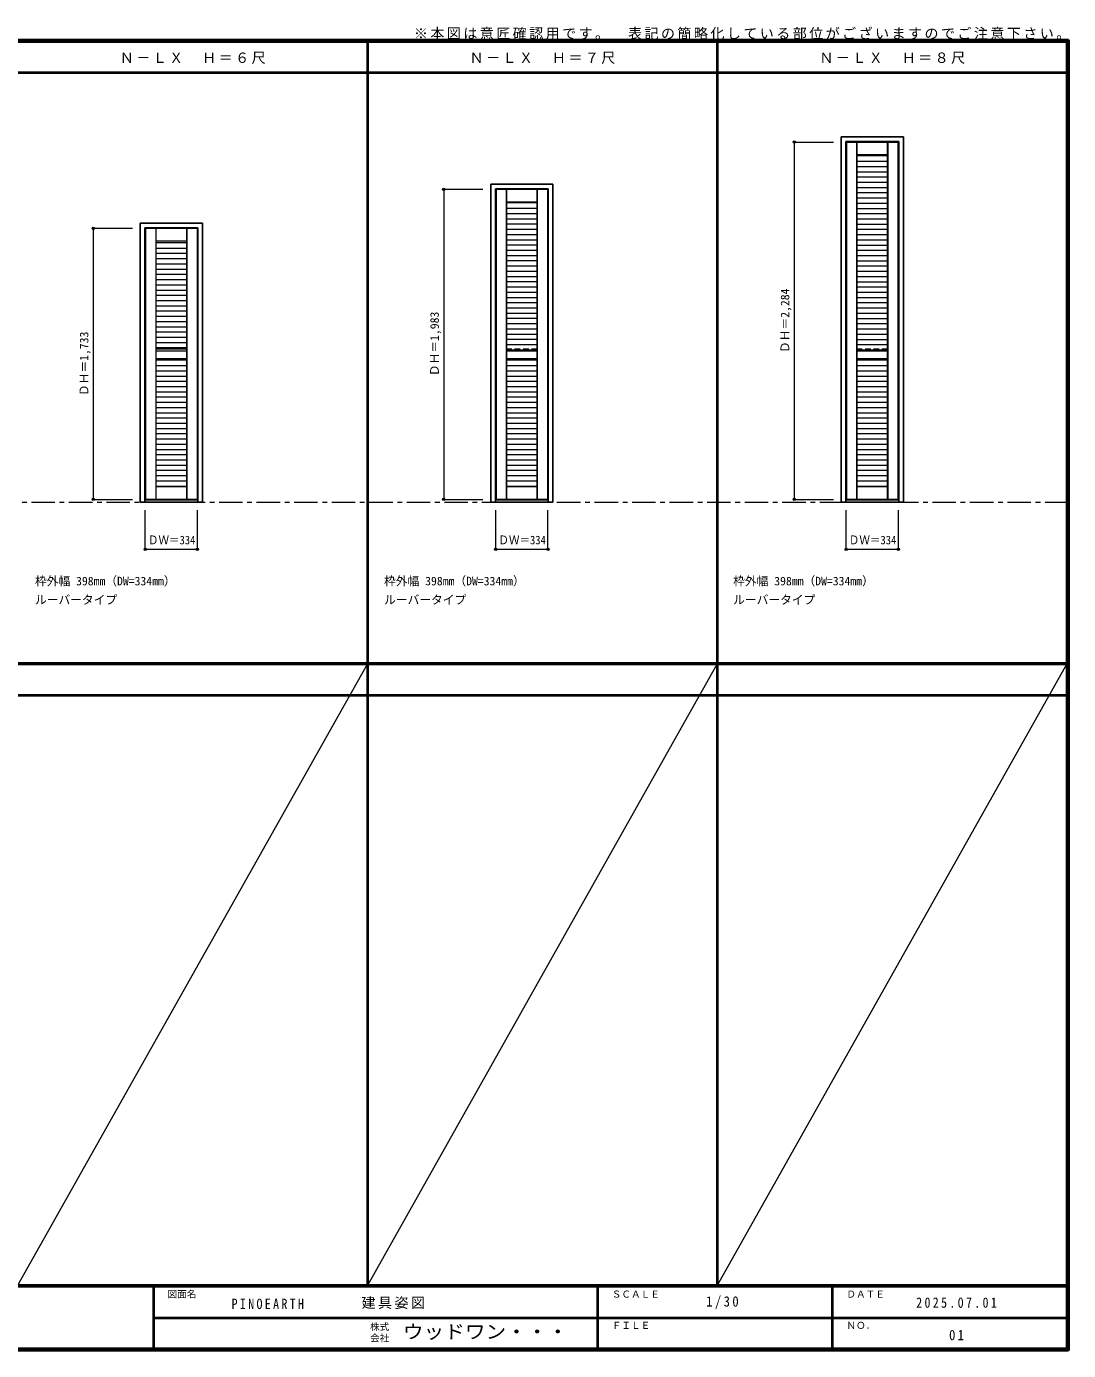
# Model space of a CAD drawing. Units: millimetres, scale not verified. Extents: x -6000 to 5700, y -4205 to 4260.
# Drawn here: x -961 to 5700, y -4205 to 4260 of the extents above; entities that cross this region are included whole.
import ezdxf
from ezdxf.enums import TextEntityAlignment as Align

# ---------------------------------------------------------------- set-up
doc = ezdxf.new("R2010")
doc.units = ezdxf.units.MM
doc.header["$LTSCALE"] = 30
doc.header["$PDMODE"] = 32
doc.header["$PDSIZE"] = 15
doc.linetypes.add('CHAIN1', pattern=[8, 5, -1, 1, -1])
doc.linetypes.add('DASHED1', pattern=[1.8, 1.2, -0.6])
for name, color, linetype, lineweight in [('0-1_通り芯', 7, 'CHAIN1', 18), ('0-2_扉', 3, 'Continuous', 25), ('0-3_仕上げ', 7, 'Continuous', 18), ('0-4_枠', 3, 'Continuous', 25), ('0-B_寸法', 7, 'Continuous', 9), ('F-1_枠', 6, 'Continuous', 40), ('F-A_文字', 7, 'Continuous', 18)]:
    doc.layers.add(name, color=color, linetype=linetype, lineweight=lineweight)
doc.layers.add('0-A_文字', color=7, linetype='Continuous')
doc.styles.add('ＭＳ ゴシック', font='')
doc.styles.get('ＭＳ ゴシック').set_extended_font_data('MS Gothic')

msp = doc.modelspace()

# ---------------------------------------------------------------- linework, layer by layer
at = {"layer": '0-1_通り芯'}
msp.add_line((-5490, 1218), (5700, 1218), dxfattribs=at)
at = {"layer": '0-2_扉'}
for p, q in [((4278.6, 3521), (4278.6, 1237)), ((4612.6, 3521), (4278.6, 3521)), ((4612.6, 3521), (4612.6, 1237)), ((2372.2, 3220), (2038.2, 3220)), ((2038.2, 3220), (2038.2, 1237)), ((2372.2, 3220), (2372.2, 1237)), ((131.8, 2970), (-202.2, 2970)), ((-202.2, 2970), (-202.2, 1237)), ((131.8, 2970), (131.8, 1237)), ((-202.2, 1237), (131.8, 1237)), ((2038.2, 1237), (2372.2, 1237)), ((4278.6, 1237), (4612.6, 1237))]:
    msp.add_line(p, q, dxfattribs=at)
at = {"layer": '0-3_仕上げ'}
for p, q in [((4281.6, 3521), (4281.6, 1237)), ((4346.6, 3521), (4346.6, 1237)), ((4347.6, 1237), (4347.6, 3521)), ((4543.6, 1237), (4543.6, 3521)), ((4544.6, 3521), (4544.6, 1237)), ((4609.6, 3521), (4609.6, 1237)), ((4347.6, 3441), (4543.6, 3441)), ((4543.6, 3438), (4347.6, 3438)), ((4347.6, 3435.04), (4543.6, 3435.04)), ((4347.6, 3398.97), (4543.6, 3398.97)), ((4347.6, 3365.47), (4543.6, 3365.47)), ((4347.6, 3331.97), (4543.6, 3331.97)), ((2041.2, 3220), (2041.2, 1237)), ((2106.2, 3220), (2106.2, 1237)), ((2107.2, 1237), (2107.2, 3220)), ((2303.2, 1237), (2303.2, 3220)), ((2304.2, 3220), (2304.2, 1237)), ((2369.2, 3220), (2369.2, 1237)), ((4347.6, 3298.47), (4543.6, 3298.47)), ((4347.6, 3264.97), (4543.6, 3264.97)), ((4347.6, 3231.47), (4543.6, 3231.47)), ((2107.2, 3140), (2303.2, 3140)), ((2303.2, 3137), (2107.2, 3137)), ((2107.2, 3134.04), (2303.2, 3134.04)), ((4347.6, 3197.97), (4543.6, 3197.97)), ((4347.6, 3164.47), (4543.6, 3164.47)), ((2107.2, 3097.97), (2303.2, 3097.97)), ((2107.2, 3064.47), (2303.2, 3064.47)), ((4347.6, 3130.97), (4543.6, 3130.97)), ((4347.6, 3097.47), (4543.6, 3097.47)), ((4347.6, 3063.97), (4543.6, 3063.97)), ((-199.2, 1237), (-199.2, 2970)), ((-134.2, 2970), (-134.2, 1237)), ((-133.2, 1237), (-133.2, 2970)), ((62.8, 1237), (62.8, 2970)), ((63.8, 2970), (63.8, 1237)), ((128.8, 2970), (128.8, 1237)), ((2107.2, 3030.97), (2303.2, 3030.97)), ((2107.2, 2997.47), (2303.2, 2997.47)), ((2107.2, 2963.97), (2303.2, 2963.97)), ((4347.6, 3030.47), (4543.6, 3030.47)), ((4347.6, 2996.97), (4543.6, 2996.97)), ((4347.6, 2963.47), (4543.6, 2963.47)), ((-133.2, 2890), (62.8, 2890)), ((62.8, 2887), (-133.2, 2887)), ((-133.2, 2879.45), (62.8, 2879.45)), ((2107.2, 2930.47), (2303.2, 2930.47)), ((2107.2, 2896.97), (2303.2, 2896.97)), ((4347.6, 2929.97), (4543.6, 2929.97)), ((4347.6, 2896.47), (4543.6, 2896.47)), ((-133.2, 2843.38), (62.8, 2843.38)), ((-133.2, 2809.88), (62.8, 2809.88)), ((2107.2, 2863.47), (2303.2, 2863.47)), ((2107.2, 2829.97), (2303.2, 2829.97)), ((2107.2, 2796.47), (2303.2, 2796.47)), ((4347.6, 2862.97), (4543.6, 2862.97)), ((4347.6, 2829.47), (4543.6, 2829.47)), ((4347.6, 2795.97), (4543.6, 2795.97)), ((-133.2, 2776.38), (62.8, 2776.38)), ((-133.2, 2742.88), (62.8, 2742.88)), ((-133.2, 2709.38), (62.8, 2709.38)), ((2107.2, 2762.97), (2303.2, 2762.97)), ((2107.2, 2729.47), (2303.2, 2729.47)), ((4347.6, 2762.47), (4543.6, 2762.47)), ((4347.6, 2728.97), (4543.6, 2728.97)), ((-133.2, 2675.88), (62.8, 2675.88)), ((-133.2, 2642.38), (62.8, 2642.38)), ((2107.2, 2695.97), (2303.2, 2695.97)), ((2107.2, 2662.47), (2303.2, 2662.47)), ((2107.2, 2628.97), (2303.2, 2628.97)), ((4347.6, 2695.47), (4543.6, 2695.47)), ((4347.6, 2661.97), (4543.6, 2661.97)), ((4347.6, 2628.47), (4543.6, 2628.47)), ((-133.2, 2608.88), (62.8, 2608.88)), ((-133.2, 2575.38), (62.8, 2575.38)), ((-133.2, 2541.88), (62.8, 2541.88)), ((2107.2, 2595.47), (2303.2, 2595.47)), ((2107.2, 2561.97), (2303.2, 2561.97)), ((4347.6, 2594.97), (4543.6, 2594.97)), ((4347.6, 2561.47), (4543.6, 2561.47)), ((-133.2, 2508.38), (62.8, 2508.38)), ((-133.2, 2474.88), (62.8, 2474.88)), ((2107.2, 2528.47), (2303.2, 2528.47)), ((2107.2, 2494.97), (2303.2, 2494.97)), ((2107.2, 2461.47), (2303.2, 2461.47)), ((4347.6, 2527.97), (4543.6, 2527.97)), ((4347.6, 2494.47), (4543.6, 2494.47)), ((4347.6, 2460.97), (4543.6, 2460.97)), ((-133.2, 2441.38), (62.8, 2441.38)), ((-133.2, 2407.88), (62.8, 2407.88)), ((-133.2, 2374.38), (62.8, 2374.38)), ((2107.2, 2427.97), (2303.2, 2427.97)), ((2107.2, 2394.47), (2303.2, 2394.47)), ((4347.6, 2427.47), (4543.6, 2427.47)), ((4347.6, 2393.97), (4543.6, 2393.97)), ((-133.2, 2340.88), (62.8, 2340.88)), ((-133.2, 2307.38), (62.8, 2307.38)), ((2107.2, 2360.97), (2303.2, 2360.97)), ((2107.2, 2327.47), (2303.2, 2327.47)), ((2107.2, 2293.97), (2303.2, 2293.97)), ((4347.6, 2360.47), (4543.6, 2360.47)), ((4347.6, 2326.97), (4543.6, 2326.97)), ((4347.6, 2293.47), (4543.6, 2293.47)), ((-133.2, 2273.88), (62.8, 2273.88)), ((-133.2, 2240.38), (62.8, 2240.38)), ((-133.2, 2206.88), (62.8, 2206.88)), ((2107.2, 2260.47), (2303.2, 2260.47)), ((2107.2, 2226.97), (2303.2, 2226.97)), ((4347.6, 2259.97), (4543.6, 2259.97)), ((4347.6, 2226.47), (4543.6, 2226.47)), ((62.8, 2197), (-133.2, 2197)), ((-133.2, 2187), (62.8, 2187)), ((-133.2, 2137.59), (62.8, 2137.59)), ((-133.2, 2128.54), (62.8, 2128.54)), ((2107.2, 2193.47), (2303.2, 2193.47)), ((2107.2, 2187), (2303.2, 2187)), ((2107.2, 2137.59), (2303.2, 2137.59)), ((2107.2, 2128.54), (2303.2, 2128.54)), ((4347.6, 2192.97), (4543.6, 2192.97)), ((4347.6, 2187), (4543.6, 2187)), ((4347.6, 2137.59), (4543.6, 2137.59)), ((4347.6, 2128.54), (4543.6, 2128.54)), ((-133.2, 2092.47), (62.8, 2092.47)), ((-133.2, 2058.97), (62.8, 2058.97)), ((2107.2, 2092.47), (2303.2, 2092.47)), ((2107.2, 2058.97), (2303.2, 2058.97)), ((4347.6, 2092.47), (4543.6, 2092.47)), ((4347.6, 2058.97), (4543.6, 2058.97)), ((-133.2, 2025.47), (62.8, 2025.47)), ((-133.2, 1991.97), (62.8, 1991.97)), ((-133.2, 1958.47), (62.8, 1958.47)), ((2107.2, 2025.47), (2303.2, 2025.47)), ((2107.2, 1991.97), (2303.2, 1991.97)), ((2107.2, 1958.47), (2303.2, 1958.47)), ((4347.6, 2025.47), (4543.6, 2025.47)), ((4347.6, 1991.97), (4543.6, 1991.97)), ((4347.6, 1958.47), (4543.6, 1958.47)), ((-133.2, 1924.97), (62.8, 1924.97)), ((-133.2, 1891.47), (62.8, 1891.47)), ((2107.2, 1924.97), (2303.2, 1924.97)), ((2107.2, 1891.47), (2303.2, 1891.47)), ((4347.6, 1924.97), (4543.6, 1924.97)), ((4347.6, 1891.47), (4543.6, 1891.47)), ((-133.2, 1857.97), (62.8, 1857.97)), ((-133.2, 1824.47), (62.8, 1824.47)), ((-133.2, 1790.97), (62.8, 1790.97)), ((2107.2, 1857.97), (2303.2, 1857.97)), ((2107.2, 1824.47), (2303.2, 1824.47)), ((2107.2, 1790.97), (2303.2, 1790.97)), ((4347.6, 1857.97), (4543.6, 1857.97)), ((4347.6, 1824.47), (4543.6, 1824.47)), ((4347.6, 1790.97), (4543.6, 1790.97)), ((-133.2, 1757.47), (62.8, 1757.47)), ((-133.2, 1723.97), (62.8, 1723.97)), ((2107.2, 1757.47), (2303.2, 1757.47)), ((2107.2, 1723.97), (2303.2, 1723.97)), ((4347.6, 1757.47), (4543.6, 1757.47)), ((4347.6, 1723.97), (4543.6, 1723.97)), ((-133.2, 1690.47), (62.8, 1690.47)), ((-133.2, 1656.97), (62.8, 1656.97)), ((-133.2, 1623.47), (62.8, 1623.47)), ((2107.2, 1690.47), (2303.2, 1690.47)), ((2107.2, 1656.97), (2303.2, 1656.97)), ((2107.2, 1623.47), (2303.2, 1623.47)), ((4347.6, 1690.47), (4543.6, 1690.47)), ((4347.6, 1656.97), (4543.6, 1656.97)), ((4347.6, 1623.47), (4543.6, 1623.47)), ((-133.2, 1589.97), (62.8, 1589.97)), ((-133.2, 1556.47), (62.8, 1556.47)), ((2107.2, 1589.97), (2303.2, 1589.97)), ((2107.2, 1556.47), (2303.2, 1556.47)), ((4347.6, 1589.97), (4543.6, 1589.97)), ((4347.6, 1556.47), (4543.6, 1556.47)), ((-133.2, 1522.97), (62.8, 1522.97)), ((-133.2, 1489.47), (62.8, 1489.47)), ((-133.2, 1455.97), (62.8, 1455.97)), ((2107.2, 1522.97), (2303.2, 1522.97)), ((2107.2, 1489.47), (2303.2, 1489.47)), ((2107.2, 1455.97), (2303.2, 1455.97)), ((4347.6, 1522.97), (4543.6, 1522.97)), ((4347.6, 1489.47), (4543.6, 1489.47)), ((4347.6, 1455.97), (4543.6, 1455.97)), ((-133.2, 1422.47), (62.8, 1422.47)), ((-133.2, 1388.97), (62.8, 1388.97)), ((-133.2, 1355.47), (62.8, 1355.47)), ((2107.2, 1422.47), (2303.2, 1422.47)), ((2107.2, 1388.97), (2303.2, 1388.97)), ((2107.2, 1355.47), (2303.2, 1355.47)), ((4347.6, 1422.47), (4543.6, 1422.47)), ((4347.6, 1388.97), (4543.6, 1388.97)), ((4347.6, 1355.47), (4543.6, 1355.47)), ((-133.2, 1321.97), (62.8, 1321.97)), ((62.8, 1320), (-133.2, 1320)), ((62.8, 1317), (-133.2, 1317)), ((2107.2, 1321.97), (2303.2, 1321.97)), ((2303.2, 1320), (2107.2, 1320)), ((2303.2, 1317), (2107.2, 1317)), ((4347.6, 1321.97), (4543.6, 1321.97)), ((4543.6, 1320), (4347.6, 1320)), ((4543.6, 1317), (4347.6, 1317))]:
    msp.add_line(p, q, dxfattribs=at)
at = {"layer": '0-3_仕上げ', "linetype": 'DASHED1'}
for p, q in [((62.8, 2127), (-133.2, 2127)), ((2303.2, 2197), (2107.2, 2197)), ((2303.2, 2127), (2107.2, 2127)), ((4543.6, 2197), (4347.6, 2197)), ((4543.6, 2127), (4347.6, 2127))]:
    msp.add_line(p, q, dxfattribs=at)
at = {"layer": '0-4_枠'}
for p, q in [((4246.6, 1218), (4246.6, 3554)), ((4246.6, 3554), (4644.6, 3554)), ((4276.6, 1218), (4276.6, 3524)), ((4276.6, 3524), (4614.6, 3524)), ((4614.6, 1218), (4614.6, 3524)), ((4644.6, 1218), (4644.6, 3554)), ((2006.2, 1218), (2006.2, 3253)), ((2006.2, 3253), (2404.2, 3253)), ((2036.2, 1218), (2036.2, 3223)), ((2036.2, 3223), (2374.2, 3223)), ((2374.2, 1218), (2374.2, 3223)), ((2404.2, 1218), (2404.2, 3253)), ((-234.2, 1218), (-234.2, 3003)), ((-234.2, 3003), (163.8, 3003)), ((-204.2, 1218), (-204.2, 2973)), ((-204.2, 2973), (133.8, 2973)), ((133.8, 1218), (133.8, 2973)), ((163.8, 1218), (163.8, 3003)), ((-234.2, 1218), (163.8, 1218)), ((-204.2, 1233), (133.8, 1233)), ((2006.2, 1218), (2404.2, 1218)), ((2036.2, 1233), (2374.2, 1233)), ((4246.6, 1218), (4644.6, 1218)), ((4276.6, 1233), (4614.6, 1233))]:
    msp.add_line(p, q, dxfattribs=at)
at = {"layer": '0-B_寸法', "color": 4}
for p, q in [((3946.6, 3521), (3946.6, 1237)), ((3946.6, 3521), (4196.6, 3521)), ((1706.2, 3220), (1706.2, 1237)), ((1706.2, 3220), (1956.2, 3220)), ((-534.2, 2970), (-534.2, 1237)), ((-534.2, 2970), (-284.2, 2970)), ((-534.2, 1237), (-284.2, 1237)), ((1706.2, 1237), (1956.2, 1237)), ((3946.6, 1237), (4196.6, 1237)), ((-202.2, 918), (-202.2, 1168)), ((131.8, 918), (131.8, 1168)), ((2038.2, 918), (2038.2, 1168)), ((2372.2, 918), (2372.2, 1168)), ((4278.6, 918), (4278.6, 1168)), ((4612.6, 918), (4612.6, 1168)), ((-202.2, 918), (131.8, 918)), ((2038.2, 918), (2372.2, 918)), ((4278.6, 918), (4612.6, 918))]:
    msp.add_line(p, q, dxfattribs=at)
at = {"layer": '0-B_寸法'}
for p in [(3946.6, 3521), (1706.2, 3220), (-534.2, 2970), (-534.2, 1237), (1706.2, 1237), (3946.6, 1237), (-202.2, 918), (131.8, 918), (2038.2, 918), (2372.2, 918), (4278.6, 918), (4612.6, 918)]:
    msp.add_point(p, dxfattribs=at)
at = {"layer": 'F-1_枠'}
for p, q in [((-6000, 4175), (5700, 4175)), ((-6000, 4170), (5700, 4170)), ((-6000, 4165), (5700, 4165)), ((1218, 4175), (1218, -3790)), ((3454, 4175), (3454, -3790)), ((5690, 4175), (5690, -4205)), ((5695, 4175), (5695, -4205)), ((5700, 4175), (5700, -4205)), ((-6000, 3965), (5700, 3965)), ((-5990, 190.5), (5690, 190.5)), ((-5990, 187.5), (5690, 187.5)), ((-5990, 184.5), (5690, 184.5)), ((-5990, -15.5), (5690, -15.5)), ((5700, -3790), (-6000, -3790)), ((5700, -3795), (-6000, -3795)), ((-150, -3795), (-150, -4195)), ((2690, -3795), (2690, -4195)), ((4190, -3795), (4190, -4195)), ((-150, -3995), (5690, -3995.01)), ((5700, -4195), (-6000, -4195)), ((5700, -4200), (-6000, -4200)), ((5700, -4205), (-6000, -4205))]:
    msp.add_line(p, q, dxfattribs=at)
at = {"layer": 'F-A_文字'}
for p, q in [((1218, 184.5), (-1018, -3790)), ((3454, 184.5), (1218, -3790)), ((5690, 184.5), (3454, -3790))]:
    msp.add_line(p, q, dxfattribs=at)

# ---------------------------------------------------------------- texts
at = {"layer": '0-A_文字', "style": 'ＭＳ ゴシック'}
for s, p in [('枠外幅 398mm（DW=334mm）', (-906.8, 670.5)), ('枠外幅 398mm（DW=334mm）', (1324.8, 670.5)), ('枠外幅 398mm（DW=334mm）', (3556.4, 670.5)), ('ルーバータイプ', (-906.8, 550.5)), ('ルーバータイプ', (1324.8, 550.5)), ('ルーバータイプ', (3556.4, 550.5))]:
    msp.add_text(s, height=54.99, dxfattribs=at).set_placement(p, align=Align.BOTTOM_LEFT)
at = {"layer": '0-A_文字', "char_height": 65.98, "attachment_point": 7, "style": 'ＭＳ ゴシック'}
for s, insert in [('\\T1.17;※本図は意匠確認用です。\u3000表記の簡略化している部位がございますのでご注意下さい。', (1515, 4175)), ('\\T1.17;Ｎ－ＬＸ\u3000Ｈ＝６尺', (-365, 4020)), ('\\T1.17;Ｎ－ＬＸ\u3000Ｈ＝７尺', (1871, 4020)), ('\\T1.17;Ｎ－ＬＸ\u3000Ｈ＝８尺', (4107, 4020))]:
    msp.add_mtext(s, dxfattribs=dict(at, insert=insert))
at = {"layer": '0-B_寸法', "style": 'ＭＳ ゴシック'}
for s, p in [('ＤＨ＝2,284', (3931.6, 2172.75)), ('ＤＨ＝1,983', (1691.2, 2024.75)), ('ＤＨ＝1,733', (-549.2, 1897.25))]:
    msp.add_text(s, height=54.99, rotation=90, dxfattribs=at).set_placement(p, align=Align.BOTTOM_LEFT)
at = {"layer": '0-B_寸法', "style": 'ＭＳ ゴシック', "width": 0.9}
for p in [(-185.2, 933), (2055.2, 933), (4295.6, 933)]:
    msp.add_text('ＤＷ＝334', height=54.99, dxfattribs=at).set_placement(p, align=Align.BOTTOM_LEFT)
at = {"layer": 'F-A_文字', "style": 'ＭＳ ゴシック'}
for s, p in [('図面名', (-60, -3880)), ('ＳＣＡＬＥ', (2780, -3880)), ('ＤＡＴＥ', (4280, -3880)), ('株式', (1235, -4089)), ('ＦＩＬＥ', (2780, -4080)), ('ＮＯ．', (4280, -4080)), ('会社', (1235, -4161))]:
    msp.add_text(s, height=43.99, dxfattribs=at).set_placement(p, align=Align.BOTTOM_LEFT)
at = {"layer": 'F-A_文字', "style": 'ＭＳ ゴシック', "width": 1.1}
msp.add_text('ウッドワン・・・', height=87.98, dxfattribs=at).set_placement((1445, -4155), align=Align.BOTTOM_LEFT)
at = {"layer": 'F-A_文字', "char_height": 65.98, "attachment_point": 7, "style": 'ＭＳ ゴシック'}
for s, insert in [('\\T1.39;\\W0.85;PINOEARTH', (350, -3940.79)), ('\\T1.17;建具姿図', (1180.42, -3940)), ('\\T1.38;\\W0.9;1/30', (3383.75, -3940)), ('\\T1.39;\\W0.85;2025.07.01', (4726.25, -3932.5)), ('\\T1.36;\\W0.9;01', (4936.25, -4140))]:
    msp.add_mtext(s, dxfattribs=dict(at, insert=insert))

doc.saveas('drawing.dxf')
